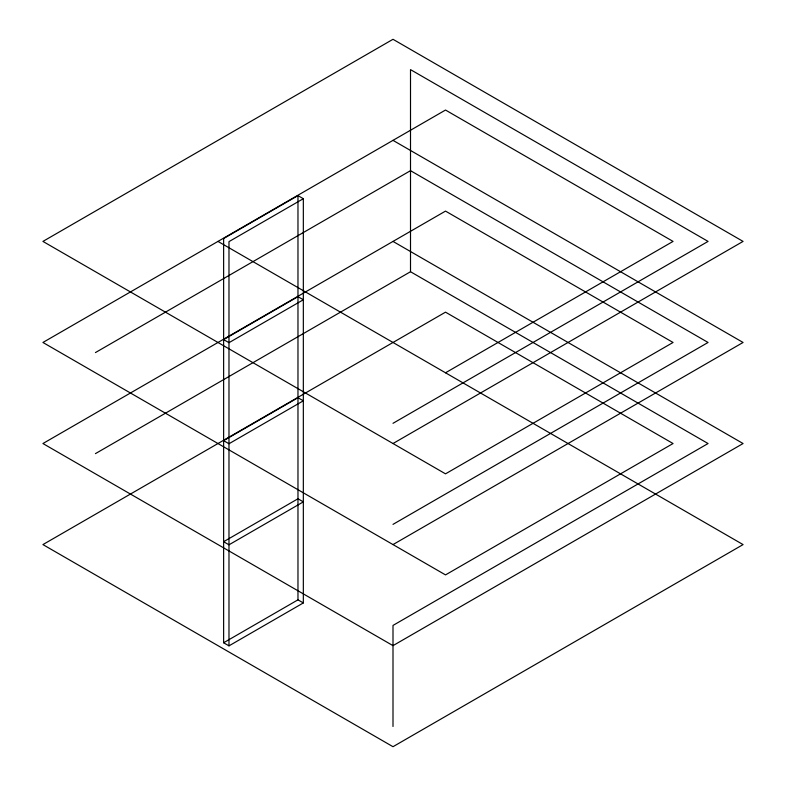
<?xml version="1.0" encoding="UTF-8"?>
<svg xmlns="http://www.w3.org/2000/svg" width="786" height="786" viewBox="0 0 786 786"><rect width="100%" height="100%" fill="white"/><g stroke="black" fill="none" stroke-linecap="round" stroke-linejoin="round"><path stroke-width="1.18" d="M297.973 195.606L223.627 238.531L223.627 642.761L228.981 645.856L303.337 602.931L303.337 198.701L297.973 195.606L297.973 599.836L223.627 642.761M303.337 198.701L228.981 241.626L228.981 645.856M95.44 352.58L410.508 170.67L708.068 342.47L393 524.37M95.44 453.63L410.508 271.73L708.068 443.53L393 625.43L393 726.49M445.515 372.79L673.062 241.41L445.515 110.04L42.925 342.47L445.515 574.9L673.062 443.53L445.515 312.16L42.925 544.59L393 746.7L743.075 544.59L217.968 241.41M393 423.31L708.068 241.41L410.508 69.62L410.508 271.73M393 443.53L743.075 241.41L393 39.3L42.925 241.41L445.515 473.84L673.062 342.47L445.515 211.1L42.925 443.53L393 645.64L743.075 443.53L393 241.42M393 544.58L743.075 342.47L393 140.36M297.973 599.836L303.337 602.931M297.973 296.666L223.627 339.591L228.981 342.686L303.337 299.761L297.973 296.666M297.973 397.726L223.627 440.651L228.981 443.746L303.337 400.811L297.973 397.726M297.973 498.776L223.627 541.711L228.981 544.806L303.337 501.871L297.973 498.776"/></g></svg>
